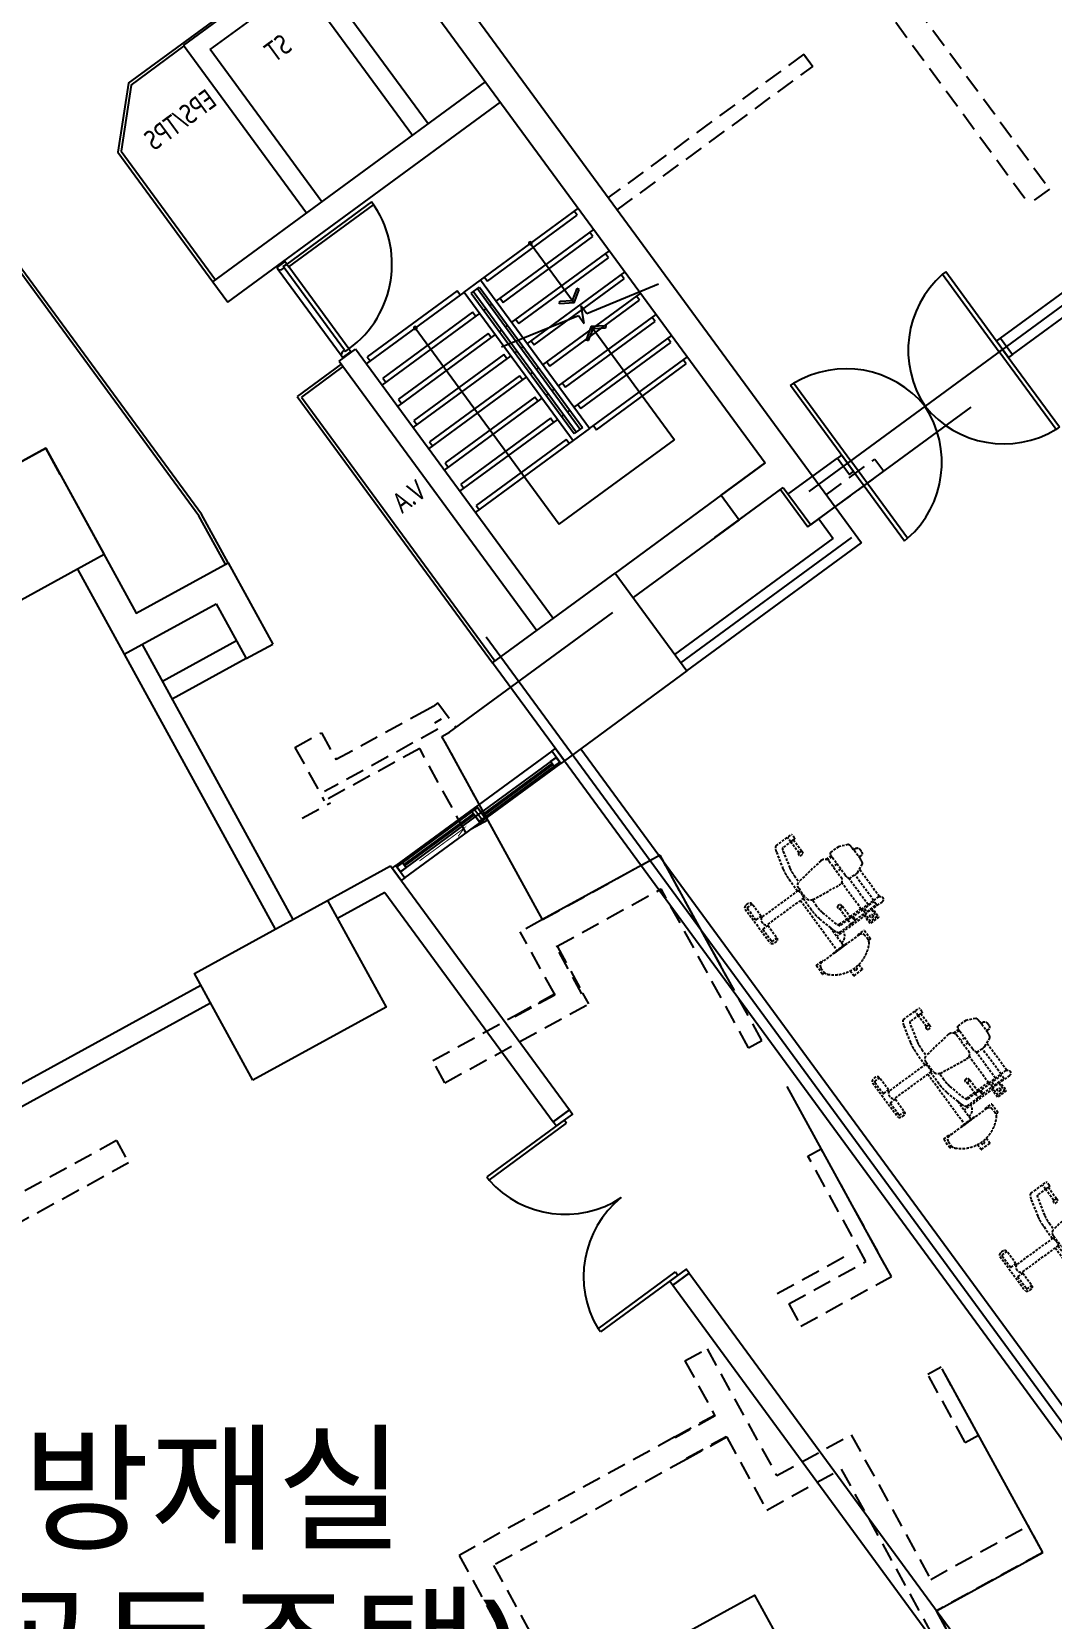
# Model space of a CAD drawing. Header units: millimetres. Extents: x 75184266 to 76346726, y -35850126 to -33679385.
# Drawn here: x 75329457 to 75339538, y -34902978 to -34887294 of the extents above; entities that cross this region are included whole.
import ezdxf
from ezdxf.enums import TextEntityAlignment as Align

# ---------------------------------------------------------------- set-up
doc = ezdxf.new("R2010")
doc.units = ezdxf.units.MM
doc.header["$LTSCALE"] = 50
doc.header["$MEASUREMENT"] = 0
for name, pattern in [('HIDDEN2', [0.1875, 0.125, -0.0625]), ('XR-지하3층$0$H', [1.3, 0.8, -0.5]), ('XR-지하3층$0$HIDDEN', [0.375, 0.25, -0.125])]:
    doc.linetypes.add(name, pattern=pattern)
for name, color, linetype in [('XR-지하3층$0$a-door', 6, 'CONTINUOUS'), ('XR-지하3층$0$b-sor-1$0$wid', 4, 'CONTINUOUS'), ('XR-지하3층$0$CON', 2, 'CONTINUOUS'), ('XR-지하3층$0$WAL', 3, 'CONTINUOUS'), ('XR-지하3층$0$가구', 27, 'XR-지하3층$0$HIDDEN')]:
    doc.layers.add(name, color=color, linetype=linetype)
doc.layers.add('건축', color=8, linetype='CONTINUOUS', plot=False)
doc.styles.add('ANU-TEXT 0', font='', dxfattribs={"width": 0.8})
doc.styles.add('XR-지하3층$0$맑은고딕', font='')
doc.styles.get('ANU-TEXT 0').set_extended_font_data('Malgun Gothic')
doc.styles.get('XR-지하3층$0$맑은고딕').set_extended_font_data('Malgun Gothic')

# ---------------------------------------------------------------- blocks, each defined once
blk = doc.blocks.new('XR-지하3층$0$A$C77A365F3')
at = {"layer": 'XR-지하3층$0$a-door'}
for points in [[(0, 0), (45, 0), (45, 150), (0, 150)], [(45, 150), (1955, 150), (1955, 0), (45, 0)], [(45, 15), (115, 15), (115, 75), (45, 75)], [(45, 75), (1035, 75), (1035, 15), (45, 15)], [(115, 39), (965, 39), (965, 51), (115, 51)], [(965, 75), (1035, 75), (1035, 135), (965, 135)], [(965, 135), (1955, 135), (1955, 75), (965, 75)], [(965, 15), (1035, 15), (1035, 75), (965, 75)], [(1035, 99), (1885, 99), (1885, 111), (1035, 111)], [(1885, 75), (1955, 75), (1955, 135), (1885, 135)], [(1955, 0), (2000, 0), (2000, 150), (1955, 150)]]:
    blk.add_lwpolyline(points, close=True, dxfattribs=at)
at = {"layer": 'XR-지하3층$0$b-sor-1$0$wid', "color": 1}
blk.add_line((1000, 0), (1000, 150), dxfattribs=at)
at = {"layer": 'XR-지하3층$0$WAL', "color": 0, "const_width": 10}
blk.add_lwpolyline([(260, 100), (809, 100), (712, 130)], dxfattribs=at)
blk = doc.blocks.new('XR-지하3층$0$A$C3C873A0E')
at = {"layer": 'XR-지하3층$0$가구', "color": 9, "ltscale": 2}
for p, q in [((-907, 110, 0), (-1195, -191, 0)), ((-1023, -130, 0), (-1032, -139, 0)), ((-701, -439, 0), (-1023, -130, 0)), ((-952, -56, 0), (-960, -64, 0)), ((-638, -373, 0), (-960, -64, 0)), ((-301, -97, 0), (-453, -191, 0)), ((-141, -251, 0), (-246, -150, 0)), ((-239, -83, 0), (-104, -212, 0)), ((-545, -268, 0), (-642, -369, 0)), ((-499, -312, 0), (-551, -366, 0)), ((-281, -162, 0), (-433, -255, 0)), ((-175, -218, 0), (-138, -180, 0)), ((-134, -250, 0), (-104, -219, 0)), ((-728, -413, 0), (-1151, -854, 0)), ((-802, -536, 0), (-705, -435, 0)), ((-614, -376, 0), (-697, -462, 0)), ((-308, -543, 0), (-545, -370, 0)), ((-281, -350, 0), (-289, -343, 0)), ((-756, -580, 0), (-704, -526, 0)), ((-700, -532, 0), (-517, -761, 0)), ((-298, -625, 0), (-434, -768, 0)), ((-302, -547, 0), (-299, -550, 0)), ((-249, -643, 0), (-286, -608, 0)), ((-239, -634, 0), (-283, -592, 0)), ((-209, -626, 0), (-142, -690, 0)), ((-1407, -754, 0), (-1337, -680, 0)), ((-1407, -757, 0), (-1392, -772, 0)), ((-1352, -729, 0), (-1385, -763, 0)), ((-1352, -729, 0), (-1385, -763, 0)), ((-1333, -680, 0), (-1278, -732, 0)), ((-962, -1043, 0), (-1292, -728, 0)), ((-962, -1043, 0), (-1292, -728, 0)), ((-1281, -738, 0), (-1278, -735, 0)), ((-942, -751, 0), (-1093, -909, 0)), ((-962, -787, 0), (-875, -632, 0)), ((-955, -775, 0), (-960, -770, 0)), ((-897, -804, 0), (-810, -649, 0)), ((-481, -783, 0), (-711, -1023, 0)), ((-512, -766, 0), (-509, -769, 0)), ((-406, -805, 0), (-259, -652, 0)), ((-353, -750, 0), (-387, -718, 0)), ((-312, -707, 0), (-345, -675, 0)), ((-104, -783, 0), (-141, -692, 0)), ((-759, -1073, 0), (-1015, -828, 0)), ((-973, -850, 0), (-838, -979, 0)), ((-802, -940, 0), (-906, -840, 0)), ((-826, -899, 0), (-905, -823, 0)), ((-835, -908, 0), (-872, -946, 0)), ((-704, -1016, 0), (-802, -922, 0)), ((-708, -796, 0), (-715, -789, 0)), ((-653, -1078, 0), (-432, -847, 0)), ((-603, -1125, 0), (-386, -898, 0)), ((-555, -1174, 0), (-326, -934, 0)), ((-362, -920, 0), (-430, -856, 0)), ((-361, -921, 0), (-268, -954, 0)), ((-223, -925, 0), (-132, -830, 0)), ((-194, -925, 0), (-193, -925, 0)), ((-152, -925, 0), (-152, -925, 0)), ((-130, -859, 0), (-130, -859, 0)), ((-128, -901, 0), (-128, -901, 0)), ((-1328, -1018, 0), (-1369, -1061, 0)), ((-1369, -1065, 0), (-1295, -1135, 0)), ((-1251, -1092, 0), (-1292, -1135, 0)), ((-983, -1160, 0), (-912, -1086, 0)), ((-973, -1033, 0), (-970, -1030, 0)), ((-967, -1030, 0), (-912, -1083, 0)), ((-802, -947, 0), (-832, -979, 0)), ((-823, -985, 0), (-740, -1064, 0)), ((-711, -1023, 0), (-561, -1166, 0)), ((-1002, -1145, 0), (-987, -1160, 0)), ((-994, -1138, 0), (-961, -1103, 0)), ((-994, -1138, 0), (-961, -1103, 0)), ((-603, -1210, 0), (-695, -1121, 0)), ((-561, -1166, 0), (-561, -1166, 0))]:
    blk.add_line(p, q, dxfattribs=at)
at = {"layer": 'XR-지하3층$0$가구', "color": 9, "ltscale": 2, "elevation": 0}
for points in [[(-950, -58), (-846, 51), (-885, 88, 0.414214), (-899, 88), (-992, -10, 0.414214), (-992, -17)], [(-1029, -141), (-1133, -249), (-1172, -212, -0.414214), (-1172, -198), (-1079, -100, -0.414214), (-1072, -100)]]:
    blk.add_lwpolyline(points, format="xyb", close=True, dxfattribs=at)
for points in [[(-151, -241), (-245, -340), (-269, -317), (-175, -218)], [(-1181, -825), (-1185, -830), (-1069, -941), (-1065, -937)], [(-811, -931), (-717, -833), (-741, -809), (-835, -908)], [(-794, -954), (-824, -986), (-832, -979), (-802, -947)], [(-795, -955), (-823, -985), (-740, -1064), (-712, -1035)], [(-695, -1121), (-756, -1186), (-814, -1131), (-752, -1066)], [(-696, -1051), (-724, -1080), (-640, -1160), (-612, -1131)]]:
    blk.add_lwpolyline(points, close=True, dxfattribs=at)
for points in [[(-308, -543), (-305, -545), (-303, -547), (-302, -547)], [(-512, -766), (-513, -766), (-515, -764), (-517, -761)], [(-141, -692), (-141, -692), (-141, -691), (-141, -691), (-142, -691), (-142, -691), (-142, -691), (-142, -691), (-142, -691), (-142, -690)], [(-132, -830), (-130, -828), (-128, -825), (-125, -823), (-123, -820), (-121, -818), (-119, -816), (-118, -813), (-116, -811), (-114, -809), (-113, -806), (-111, -804), (-110, -802), (-109, -800), (-108, -798), (-107, -796), (-106, -794), (-105, -792), (-105, -791), (-104, -789), (-104, -788), (-104, -786), (-104, -785), (-104, -784), (-104, -783)], [(-362, -920), (-362, -920), (-362, -921), (-362, -921), (-362, -921), (-362, -921), (-361, -921), (-361, -921), (-361, -921), (-361, -921)], [(-268, -954), (-267, -954), (-266, -955), (-265, -954), (-263, -954), (-262, -954), (-260, -953), (-259, -953), (-257, -952), (-255, -951), (-253, -950), (-252, -949), (-249, -948), (-247, -946), (-245, -945), (-243, -943), (-241, -941), (-239, -939), (-236, -938), (-234, -936), (-232, -933), (-229, -931), (-227, -929), (-225, -927), (-223, -925)], [(-711, -1138), (-701, -1147), (-756, -1204), (-833, -1131), (-778, -1073), (-768, -1083)]]:
    blk.add_lwpolyline(points, dxfattribs=at)
at = {"layer": 'XR-지하3층$0$가구', "color": 9, "ltscale": 2}
blk.add_circle((-759, -1131, 0), 16.1, dxfattribs=at)
for centre, radius, start, end in [((-974, -114, 0), 51.4, 73.9518, 198.5228), ((-277, -331, 0), 16.6, 61.3001, 226.4111), ((-1406, -755, 0), 2.42, 136.2373, 226.2373), ((-1343, -804, 0), 58.4, 136.2373, 180.0299), ((-1343, -804, 0), 58.4, 136.2373, 180.0299), ((-1321, -759, 0), 42.5, 46.2373, 136.2373), ((-1321, -759, 0), 42.5, 46.2373, 136.2373), ((-1335, -681, 0), 2.42, 46.2373, 136.2373), ((-1280, -734, 0), 2.42, 316.2373, 46.2373), ((-1049, -804, 0), 352, 180.0299, 272.4447), ((-1049, -804, 0), 352, 180.0299, 272.4447), ((-1015, -828, 0), 79.6, 226.2373, 316.2373), ((-727, -801, 0), 16.6, 46.0635, 211.1745), ((-1368, -1063, 0), 2.42, 136.2373, 226.2373), ((-1299, -1065, 0), 16.2, 97.9428, 354.5294), ((-969, -1032, 0), 2.42, 46.2373, 136.2373), ((-992, -1074, 0), 42.5, 316.2373, 46.2373), ((-992, -1074, 0), 42.5, 316.2373, 46.2373), ((-914, -1084, 0), 2.42, 316.2373, 46.2373), ((-1294, -1134, 0), 2.42, 226.2373, 316.2373), ((-1036, -1097, 0), 58.4, 272.4447, 316.2373), ((-1036, -1097, 0), 58.4, 272.4447, 316.2373), ((-985, -1158, 0), 2.42, 226.2373, 316.2373)]:
    blk.add_arc(centre, radius, start, end, dxfattribs=at)
blk.add_ellipse((-875, 84, 0), major_axis=(-29.8, 28.6), ratio=0.573322, start_param=2.967233, end_param=6.422091, dxfattribs=at)
at = {"layer": 'XR-지하3층$0$가구', "color": 9, "ltscale": 2, "extrusion": (0, 0, -1)}
for centre, major_axis, ratio, start_param, end_param in [((-1168, -222, 0), (-29.8, 28.6), 0.573322, 2.967233, 6.422091), ((-670, -406, 0), (31.5, 32.9), 0.169779, 0, 3.141593)]:
    blk.add_ellipse(centre, major_axis=major_axis, ratio=ratio, start_param=start_param, end_param=end_param, dxfattribs=at)
at = {"layer": 'XR-지하3층$0$가구', "color": 9, "ltscale": 2}
for points, knots in [([(-239, -83, 0), (-241, -82, 0), (-246, -78, 0), (-257, -78, 0), (-270, -81, 0), (-285, -88, 0), (-296, -94, 0), (-301, -97, 0)], [0, 0, 0, 0, 8.193391, 18.221487, 31.606996, 48.020728, 67.273176, 67.273176, 67.273176, 67.273176]), ([(-246, -150, 0), (-246, -150, 0), (-249, -149, 0), (-254, -149, 0), (-261, -151, 0), (-271, -155, 0), (-277, -159, 0), (-281, -162, 0)], [0, 0, 0, 0, 2.767933, 7.643302, 15.191063, 25.557577, 38.566074, 38.566074, 38.566074, 38.566074]), ([(-454, -191, 0), (-459, -195, 0), (-471, -203, 0), (-489, -216, 0), (-508, -232, 0), (-526, -249, 0), (-539, -262, 0), (-545, -268, 0)], [0, 0, 0, 0, 19.718035, 42.721722, 67.357894, 93.116835, 119.447062, 119.447062, 119.447062, 119.447062]), ([(-433, -255, 0), (-437, -258, 0), (-446, -264, 0), (-459, -274, 0), (-472, -285, 0), (-486, -298, 0), (-495, -307, 0), (-499, -312, 0)], [0, 0, 0, 0, 14.744597, 31.282246, 49.204837, 68.069965, 87.412369, 87.412369, 87.412369, 87.412369]), ([(-135, -251, 0), (-135, -251, 0), (-136, -252, 0), (-137, -252, 0), (-138, -252, 0), (-138, -252, 0), (-139, -252, 0), (-140, -251, 0), (-141, -251, 0), (-141, -251, 0)], [0, 0, 0, 0, 0.325556, 1.297587, 2.263745, 3.223629, 4.177795, 5.127705, 6.075514, 6.075514, 6.075514, 6.075514]), ([(-104, -212, 0), (-104, -212, 0), (-104, -213, 0), (-103, -214, 0), (-103, -215, 0), (-103, -216, 0), (-103, -217, 0), (-103, -217, 0), (-103, -218, 0), (-103, -218, 0)], [0, 0, 0, 0, 0.9469, 1.896669, 2.851271, 3.811885, 4.778749, 5.75115, 6.076704, 6.076704, 6.076704, 6.076704]), ([(-700, -532, 0), (-702, -529, 0), (-706, -524, 0), (-709, -515, 0), (-711, -506, 0), (-712, -497, 0), (-710, -487, 0), (-707, -478, 0), (-703, -470, 0), (-699, -465, 0), (-697, -462, 0)], [0, 0, 0, 0, 9.494597, 18.993149, 28.497202, 38.007653, 47.524579, 57.04723, 66.574127, 76.10325, 76.10325, 76.10325, 76.10325]), ([(-614, -376, 0), (-612, -374, 0), (-607, -370, 0), (-599, -365, 0), (-590, -361, 0), (-581, -360, 0), (-571, -360, 0), (-562, -361, 0), (-553, -365, 0), (-547, -368, 0), (-545, -370, 0)], [0, 0, 0, 0, 9.529328, 19.056291, 28.578896, 38.095706, 47.60602, 57.109969, 66.608498, 76.10325, 76.10325, 76.10325, 76.10325]), ([(-245, -340, 0), (-246, -341, 0), (-248, -343, 0), (-251, -345, 0), (-254, -347, 0), (-256, -349, 0), (-257, -351, 0), (-259, -352, 0), (-261, -353, 0), (-262, -353, 0), (-264, -354, 0), (-266, -355, 0), (-268, -355, 0), (-271, -355, 0), (-273, -355, 0), (-276, -354, 0), (-279, -352, 0), (-280, -351, 0), (-281, -350, 0)], [0.398989, 0.398989, 0.398989, 0.398989, 0.552139, 0.707577, 0.830614, 0.929621, 1.012309, 1.085322, 1.153694, 1.220383, 1.290499, 1.371078, 1.458063, 1.549224, 1.65033, 1.764112, 1.874486, 1.993557, 1.993557, 1.993557, 1.993557]), ([(-875, -631, 0), (-871, -625, 0), (-864, -613, 0), (-851, -594, 0), (-836, -575, 0), (-819, -556, 0), (-808, -543, 0), (-802, -536, 0)], [0, 0, 0, 0, 19.718035, 42.721722, 67.357894, 93.116835, 119.447062, 119.447062, 119.447062, 119.447062]), ([(-810, -649, 0), (-807, -645, 0), (-802, -636, 0), (-792, -622, 0), (-781, -608, 0), (-769, -594, 0), (-761, -585, 0), (-756, -580, 0)], [0, 0, 0, 0, 14.744597, 31.282246, 49.204837, 68.069965, 87.412369, 87.412369, 87.412369, 87.412369]), ([(-299, -550, 0), (-297, -553, 0), (-293, -557, 0), (-288, -565, 0), (-285, -574, 0), (-283, -583, 0), (-283, -592, 0), (-284, -601, 0), (-287, -610, 0), (-292, -618, 0), (-296, -623, 0), (-298, -625, 0)], [0, 0, 0, 0, 9.218006, 18.438315, 27.66273, 36.892567, 46.128486, 55.370423, 64.617601, 73.868617, 83.121616, 83.121616, 83.121616, 83.121616]), ([(-259, -652, 0), (-256, -650, 0), (-252, -645, 0), (-245, -639, 0), (-238, -634, 0), (-231, -629, 0), (-225, -626, 0), (-220, -624, 0), (-216, -623, 0), (-212, -624, 0), (-210, -625, 0), (-209, -626, 0)], [0, 0, 0, 0, 9.772861, 19.245335, 28.145674, 36.267921, 43.156639, 48.34337, 52.479868, 56.132108, 59.523044, 59.523044, 59.523044, 59.523044]), ([(-434, -768, 0), (-436, -770, 0), (-441, -774, 0), (-449, -779, 0), (-458, -782, 0), (-467, -784, 0), (-476, -784, 0), (-485, -783, 0), (-494, -780, 0), (-502, -776, 0), (-507, -771, 0), (-509, -769, 0)], [0, 0, 0, 0, 9.253434, 18.504581, 27.751644, 36.993304, 46.228888, 55.458446, 64.682742, 73.903178, 83.121616, 83.121616, 83.121616, 83.121616]), ([(-973, -850, 0), (-975, -848, 0), (-978, -843, 0), (-979, -832, 0), (-977, -819, 0), (-971, -803, 0), (-965, -793, 0), (-962, -787, 0)], [0, 0, 0, 0, 8.193391, 18.221487, 31.606996, 48.020728, 67.273176, 67.273176, 67.273176, 67.273176]), ([(-906, -840, 0), (-907, -840, 0), (-908, -837, 0), (-908, -832, 0), (-906, -825, 0), (-902, -815, 0), (-899, -808, 0), (-897, -804, 0)], [0, 0, 0, 0, 2.767933, 7.643302, 15.191063, 25.557577, 38.566074, 38.566074, 38.566074, 38.566074]), ([(-802, -947, 0), (-801, -947, 0), (-801, -946, 0), (-800, -945, 0), (-800, -944, 0), (-800, -943, 0), (-801, -942, 0), (-801, -941, 0), (-802, -941, 0), (-802, -940, 0)], [0, 0, 0, 0, 1.933905, 2.905936, 3.872094, 4.831978, 5.786144, 6.736054, 7.683863, 7.683863, 7.683863, 7.683863]), ([(-717, -832, 0), (-716, -831, 0), (-714, -829, 0), (-712, -826, 0), (-710, -824, 0), (-708, -822, 0), (-707, -820, 0), (-706, -818, 0), (-705, -817, 0), (-704, -815, 0), (-703, -813, 0), (-703, -811, 0), (-703, -809, 0), (-703, -806, 0), (-703, -804, 0), (-704, -801, 0), (-706, -798, 0), (-707, -797, 0), (-708, -796, 0)], [0.398989, 0.398989, 0.398989, 0.398989, 0.552139, 0.707577, 0.830614, 0.929621, 1.012309, 1.085322, 1.153694, 1.220383, 1.290499, 1.371078, 1.458063, 1.549224, 1.65033, 1.764112, 1.874486, 1.993557, 1.993557, 1.993557, 1.993557]), ([(-430, -856, 0), (-430, -855, 0), (-432, -853, 0), (-433, -849, 0), (-432, -845, 0), (-430, -840, 0), (-427, -834, 0), (-423, -827, 0), (-418, -820, 0), (-412, -813, 0), (-408, -808, 0), (-406, -805, 0)], [0, 0, 0, 0, 3.401846, 7.069581, 11.223672, 16.436156, 23.350116, 31.462014, 40.341654, 49.784841, 59.522696, 59.522696, 59.522696, 59.522696]), ([(-194, -925, 0), (-194, -924, 0), (-196, -923, 0), (-198, -920, 0), (-200, -916, 0), (-202, -912, 0), (-202, -908, 0), (-203, -906, 0), (-204, -905, 0)], [0, 0, 0, 0, 2.946566, 7.255184, 11.627139, 16.065209, 20.566612, 23.123657, 23.123657, 23.123657, 23.123657]), ([(-152, -925, 0), (-153, -926, 0), (-155, -928, 0), (-159, -930, 0), (-163, -932, 0), (-167, -933, 0), (-171, -933, 0), (-176, -933, 0), (-180, -933, 0), (-184, -932, 0), (-188, -930, 0), (-191, -928, 0), (-193, -926, 0), (-193, -925, 0)], [0, 0, 0, 0, 4.2308, 8.656932, 13.059515, 17.420863, 21.731748, 26.007066, 30.25929, 34.491036, 38.703622, 42.915471, 45.856479, 45.856479, 45.856479, 45.856479]), ([(-128, -901, 0), (-130, -902, 0), (-133, -906, 0), (-137, -911, 0), (-142, -916, 0), (-147, -920, 0), (-150, -923, 0), (-152, -925, 0)], [0, 0, 0, 0, 6.53826, 13.377788, 20.258603, 27.098282, 33.651735, 33.651735, 33.651735, 33.651735]), ([(-151, -850, 0), (-150, -850, 0), (-148, -851, 0), (-144, -851, 0), (-140, -853, 0), (-136, -854, 0), (-133, -857, 0), (-131, -858, 0), (-130, -859, 0)], [0, 0, 0, 0, 2.605796, 7.118541, 11.568116, 15.951942, 20.272688, 23.116637, 23.116637, 23.116637, 23.116637]), ([(-130, -859, 0), (-129, -860, 0), (-127, -861, 0), (-125, -864, 0), (-123, -868, 0), (-122, -872, 0), (-121, -876, 0), (-121, -881, 0), (-121, -885, 0), (-122, -889, 0), (-124, -893, 0), (-126, -897, 0), (-128, -900, 0), (-128, -901, 0)], [0, 0, 0, 0, 2.938442, 7.148393, 11.358238, 15.586444, 19.835915, 24.110362, 28.421519, 32.781627, 37.182397, 41.607233, 45.854382, 45.854382, 45.854382, 45.854382]), ([(-838, -979, 0), (-838, -979, 0), (-838, -979, 0), (-837, -980, 0), (-836, -980, 0), (-835, -980, 0), (-834, -980, 0), (-833, -980, 0), (-832, -979, 0), (-832, -979, 0)], [0, 0, 0, 0, 0.9469, 1.896669, 2.851271, 3.811885, 4.778749, 5.75115, 7.696901, 7.696901, 7.696901, 7.696901]), ([(-561, -1166, 0), (-560, -1167, 0), (-558, -1169, 0), (-556, -1172, 0), (-554, -1176, 0), (-553, -1180, 0), (-552, -1184, 0), (-552, -1189, 0), (-553, -1193, 0), (-554, -1197, 0), (-555, -1201, 0), (-558, -1205, 0), (-560, -1208, 0), (-564, -1211, 0), (-567, -1214, 0), (-571, -1216, 0), (-575, -1217, 0), (-580, -1218, 0), (-584, -1218, 0), (-588, -1217, 0), (-592, -1216, 0), (-596, -1214, 0), (-600, -1212, 0), (-602, -1210, 0), (-603, -1210, 0)], [0, 0, 0, 0, 3.961271, 8.141713, 12.337526, 16.565868, 20.833626, 25.160403, 29.53252, 33.920833, 38.285146, 42.622364, 46.946904, 51.271573, 55.608426, 59.972087, 64.359159, 68.730149, 73.055747, 77.3226, 81.550367, 85.746394, 89.92788, 93.909171, 93.909171, 93.909171, 93.909171])]:
    blk.add_open_spline(points, degree=3, knots=knots, dxfattribs=at)
for points in [[(-875, -632, 0), (-875, -631, 0), (-875, -631, 0), (-875, -631, 0)], [(-193, -925, 0), (-193, -925, 0), (-193, -925, 0), (-193, -925, 0)]]:
    blk.add_open_spline(points, degree=3, dxfattribs=at)
blk = doc.blocks.new('XR-지하3층$0$DOOR-2000(유리문)')
at = {"layer": 'XR-지하3층$0$a-door'}
for p, q in [((50, 0), (50, 950)), ((50, 950), (90, 950)), ((90, 950), (90, 0)), ((1950, 950), (1910, 950)), ((1910, 950), (1910, 0)), ((1950, 0), (1950, 950)), ((90, 0), (50, 0)), ((50, 0), (50, -950)), ((90, -950), (90, 0)), ((1910, 0), (1950, 0)), ((1910, -950), (1910, 0)), ((1950, 0), (1950, -950)), ((50, -950), (90, -950)), ((1950, -950), (1910, -950))]:
    blk.add_line(p, q, dxfattribs=at)
at = {"layer": 'XR-지하3층$0$a-door', "color": 6}
for points in [[(0, -100), (0, 100), (50, 100), (50, -100)], [(2000, -100), (2000, 100), (1950, 100), (1950, -100)]]:
    blk.add_lwpolyline(points, close=True, dxfattribs=at)
at = {"layer": 'XR-지하3층$0$a-door', "color": 7}
for centre, start, end in [((-2, -49), 2.7862, 84.7498), ((2002, -49), 95.2502, 177.2138), ((-2, 49), 275.2502, 357.2138), ((2002, 49), 182.7862, 264.7498)]:
    blk.add_arc(centre, 1003, start, end, dxfattribs=at)
blk = doc.blocks.new('XR-지하3층$0$A$C5E3F3FAC')
at = {"layer": 'XR-지하3층$0$a-door'}
for p, q in [((90, 950), (50, 950)), ((50, 950), (50, 0)), ((90, 0), (90, 950)), ((1910, 950), (1950, 950)), ((1910, 0), (1910, 950)), ((1950, 950), (1950, 0)), ((50, 0), (90, 0)), ((1950, 0), (1910, 0))]:
    blk.add_line(p, q, dxfattribs=at)
at = {"layer": 'XR-지하3층$0$a-door', "color": 6}
for points in [[(0, 850), (0, 1050), (50, 1050), (50, 850)], [(2000, 850), (2000, 1050), (1950, 1050), (1950, 850)]]:
    blk.add_lwpolyline(points, close=True, dxfattribs=at)
at = {"layer": 'XR-지하3층$0$a-door', "color": 7}
for centre, start, end in [((-2, 999), 275.2502, 357.2138), ((2002, 999), 182.7862, 264.7498)]:
    blk.add_arc(centre, 1003, start, end, dxfattribs=at)
blk = doc.blocks.new('XR-지하3층$0$기둥 0620')
at = {"layer": 'XR-지하3층$0$CON', "ltscale": 0.5}
blk.add_lwpolyline([(-600, 0), (600, 0), (600, 1500), (-600, 1500)], close=True, dxfattribs=at)

msp = doc.modelspace()

# ---------------------------------------------------------------- linework, layer by layer
at = {"layer": '건축', "ltscale": 100}
for p, q in [((75337135.3, -34891834.9, 0), (75350925.3, -34881724.7, 0)), ((75335869.7, -34893528.5, 0), (75337558.7, -34892289.4, 0))]:
    msp.add_line(p, q, dxfattribs=at)
at = {"layer": '건축'}
for p, q in [((75330411.4, -34887803.3, 0), (75332386.1, -34886354.5, 0)), ((75330954.7, -34887429.5, 0), (75332398, -34886370.6, 0)), ((75333371.7, -34888205, 0), (75332268.5, -34886701.3, 0)), ((75331220.3, -34887470.3, 0), (75332115.3, -34886813.7, 0)), ((75333218.5, -34888317.4, 0), (75332115.3, -34886813.7, 0)), ((75333324.9, -34886949.5, 0), (75336702.5, -34891553.4, 0)), ((75333744.3, -34887013.9, 0), (75337394, -34891988.7, 0)), ((75330439.1, -34887820.1, 0), (75330960.6, -34887437.5, 0)), ((75332170.3, -34889086.4, 0), (75330954.7, -34887429.5, 0)), ((75332323.5, -34888974, 0), (75331220.3, -34887470.3, 0)), ((75330411.4, -34887803.3, 0), (75330307, -34888482.3, 0)), ((75330439.1, -34887820.1, 0), (75330338.6, -34888474.6, 0)), ((75331247.1, -34889763.7, 0), (75333940.1, -34887788, 0)), ((75331395, -34889965.3, 0), (75334088, -34887989.6, 0)), ((75331133.9, -34892060.7, 0), (75328609.8, -34888620.2, 0)), ((75330307, -34888482.3, 0), (75331247.1, -34889763.7, 0)), ((75330338.6, -34888474.6, 0), (75331271.3, -34889745.9, 0)), ((75331108.6, -34892076.9, 0), (75328586.8, -34888639.5, 0)), ((75333889.4, -34889747.6, 0), (75334857, -34889037.7, 0)), ((75334846.2, -34889107.6, 0), (75334816.6, -34889067.3, 0)), ((75333959.3, -34889758.3, 0), (75334846.2, -34889107.6, 0)), ((75334043.2, -34889957.2, 0), (75335010.8, -34889247.4, 0)), ((75334113.1, -34889967.9, 0), (75335000, -34889317.3, 0)), ((75334383.3, -34889385.3, 0), (75334815.1, -34889973.8, 0)), ((75335000, -34889317.3, 0), (75334970.4, -34889277, 0)), ((75334197, -34890166.8, 0), (75335164.6, -34889457, 0)), ((75334266.9, -34890177.6, 0), (75335153.8, -34889526.9, 0)), ((75335153.8, -34889526.9, 0), (75335124.2, -34889486.6, 0)), ((75332512.5, -34890491.1, 0), (75331891.4, -34889644.5, 0)), ((75332547.4, -34890440.6, 0), (75331950, -34889626.3, 0)), ((75331975, -34889589.4, 0), (75331995.7, -34889617.6, 0)), ((75332590.2, -34890427.9, 0), (75331995.7, -34889617.6, 0)), ((75333929.7, -34889718, 0), (75333959.3, -34889758.3, 0)), ((75334350.8, -34890376.5, 0), (75335318.3, -34889666.6, 0)), ((75335307.6, -34889736.5, 0), (75335278, -34889696.2, 0)), ((75331247.1, -34889763.7, 0), (75331395, -34889965.3, 0)), ((75333728.2, -34889865.9, 0), (75332760.6, -34890575.7, 0)), ((75333658.3, -34889855.1, 0), (75332771.3, -34890505.8, 0)), ((75333687.8, -34889895.4, 0), (75333658.3, -34889855.1, 0)), ((75333728.2, -34889865.9, 0), (75333889.4, -34889747.6, 0)), ((75333728.2, -34889865.9, 0), (75334804.7, -34891333.3, 0)), ((75333798, -34889876.6, 0), (75333878.7, -34889817.5, 0)), ((75333798, -34889876.6, 0), (75334815.5, -34891263.4, 0)), ((75334835.6, -34891248.6, 0), (75333818.2, -34889861.8, 0)), ((75333858.5, -34889832.2, 0), (75334875.9, -34891219.1, 0)), ((75333878.7, -34889817.5, 0), (75334896.1, -34891204.3, 0)), ((75334966, -34891215, 0), (75333889.4, -34889747.6, 0)), ((75334420.7, -34890387.2, 0), (75335307.6, -34889736.5, 0)), ((75334504.6, -34890586.1, 0), (75335472.1, -34889876.3, 0)), ((75334840.2, -34889831.9, 0), (75334795.8, -34889947.6, 0)), ((75334815.1, -34889973.8, 0), (75334864.8, -34889839.1, 0)), ((75334864.8, -34889839.1, 0), (75334840.2, -34889831.9, 0)), ((75334941.5, -34890079.2, 0), (75335647.2, -34889785.2, 0)), ((75333942.4, -34890031.1, 0), (75333922.3, -34890045.9, 0)), ((75333982.7, -34890001.6, 0), (75334002.9, -34889986.8, 0)), ((75334083.5, -34889927.6, 0), (75334113.1, -34889967.9, 0)), ((75334574.5, -34890596.8, 0), (75335461.4, -34889946.2, 0)), ((75334671.6, -34889980.8, 0), (75334672.1, -34889955.2, 0)), ((75334815.1, -34889973.8, 0), (75334671.6, -34889980.8, 0)), ((75334672.1, -34889955.2, 0), (75334795.8, -34889947.6, 0)), ((75334913.9, -34890175.6, 0), (75334884.8, -34890001.9, 0)), ((75334884.8, -34890001.9, 0), (75334941.5, -34890079.2, 0)), ((75335461.4, -34889946.2, 0), (75335431.8, -34889905.9, 0)), ((75333882, -34890075.5, 0), (75332914.4, -34890785.3, 0)), ((75333812.1, -34890064.8, 0), (75332925.1, -34890715.4, 0)), ((75333841.6, -34890105.1, 0), (75333812.1, -34890064.8, 0)), ((75334096.8, -34890407.9, 0), (75334857.2, -34890098.3, 0)), ((75334237.3, -34890137.3, 0), (75334266.9, -34890177.6, 0)), ((75334658.4, -34890795.7, 0), (75335625.9, -34890085.9, 0)), ((75334728.3, -34890806.5, 0), (75335615.2, -34890155.8, 0)), ((75334857.2, -34890098.3, 0), (75334913.9, -34890175.6, 0)), ((75335615.2, -34890155.8, 0), (75335585.6, -34890115.5, 0)), ((75334035.7, -34890285.1, 0), (75333068.2, -34890995, 0)), ((75333965.9, -34890274.4, 0), (75333078.9, -34890925.1, 0)), ((75333244.4, -34890220.8, 0), (75334667, -34892159.9, 0)), ((75333995.4, -34890314.7, 0), (75333965.9, -34890274.4, 0)), ((75334096.2, -34890240.8, 0), (75334076.1, -34890255.6, 0)), ((75334136.5, -34890211.2, 0), (75334156.7, -34890196.4, 0)), ((75334391.1, -34890346.9, 0), (75334420.7, -34890387.2, 0)), ((75334812.2, -34891005.4, 0), (75335779.7, -34890295.6, 0)), ((75334983.1, -34890202.9, 0), (75334933.4, -34890337.7, 0)), ((75334933.4, -34890337.7, 0), (75334958, -34890344.8, 0)), ((75334958, -34890344.8, 0), (75335002.4, -34890229.2, 0)), ((75334983.1, -34890202.9, 0), (75335126.6, -34890196, 0)), ((75334983.1, -34890202.9, 0), (75335805.9, -34891324.4, 0)), ((75335126, -34890221.5, 0), (75335002.4, -34890229.2, 0)), ((75335126.6, -34890196, 0), (75335126, -34890221.5, 0)), ((75335769, -34890365.4, 0), (75335739.4, -34890325.1, 0)), ((75332492.9, -34890548.9, 0), (75332654.1, -34890430.6, 0)), ((75334606.2, -34893091.3, 0), (75332654.1, -34890430.6, 0)), ((75334606.2, -34893091.3, 0), (75332654.1, -34890430.6, 0)), ((75332771.3, -34890505.8, 0), (75332800.9, -34890546.1, 0)), ((75334189.5, -34890494.8, 0), (75333222, -34891204.6, 0)), ((75334119.7, -34890484, 0), (75333232.7, -34891134.7, 0)), ((75334149.2, -34890524.4, 0), (75334119.7, -34890484, 0)), ((75334250, -34890450.4, 0), (75334229.9, -34890465.2, 0)), ((75334290.3, -34890420.8, 0), (75334310.5, -34890406, 0)), ((75334882.1, -34891016.1, 0), (75335769, -34890365.4, 0)), ((75334966, -34891215, 0), (75335933.5, -34890505.2, 0)), ((75332513.6, -34890577.1, 0), (75332078.2, -34890896.5, 0)), ((75332531.3, -34890601.3, 0), (75332120.1, -34890903, 0)), ((75332492.9, -34890548.9, 0), (75334444.9, -34893209.6, 0)), ((75334403.8, -34890660, 0), (75334383.7, -34890674.8, 0)), ((75334444.1, -34890630.5, 0), (75334464.3, -34890615.7, 0)), ((75334544.9, -34890556.5, 0), (75334574.5, -34890596.8, 0)), ((75335035.9, -34891225.8, 0), (75335922.8, -34890575.1, 0)), ((75335922.8, -34890575.1, 0), (75335893.2, -34890534.8, 0)), ((75332925.1, -34890715.4, 0), (75332954.7, -34890755.8, 0)), ((75334343.3, -34890704.4, 0), (75333375.8, -34891414.2, 0)), ((75334273.4, -34890693.7, 0), (75333386.5, -34891344.3, 0)), ((75334303, -34890734, 0), (75334273.4, -34890693.7, 0)), ((75334698.7, -34890766.2, 0), (75334728.3, -34890806.5, 0)), ((75332078.2, -34890896.5, 0), (75334009.5, -34893529, 0)), ((75332120.1, -34890903, 0), (75334033.7, -34893511.3, 0)), ((75333078.9, -34890925.1, 0), (75333108.5, -34890965.4, 0)), ((75334497.1, -34890914, 0), (75333529.6, -34891623.9, 0)), ((75334427.2, -34890903.3, 0), (75333540.3, -34891554, 0)), ((75334456.8, -34890943.6, 0), (75334427.2, -34890903.3, 0)), ((75334557.6, -34890869.7, 0), (75334537.5, -34890884.5, 0)), ((75334597.9, -34890840.1, 0), (75334618.1, -34890825.3, 0)), ((75334852.5, -34890975.8, 0), (75334882.1, -34891016.1, 0)), ((75333232.7, -34891134.7, 0), (75333262.3, -34891175, 0)), ((75334650.9, -34891123.7, 0), (75333683.4, -34891833.5, 0)), ((75334581, -34891112.9, 0), (75333694.1, -34891763.6, 0)), ((75334610.6, -34891153.3, 0), (75334581, -34891112.9, 0)), ((75334711.4, -34891079.3, 0), (75334691.2, -34891094.1, 0)), ((75334751.7, -34891049.7, 0), (75334771.9, -34891035, 0)), ((75334966, -34891215, 0), (75334804.7, -34891333.3, 0)), ((75334896.1, -34891204.3, 0), (75334815.5, -34891263.4, 0)), ((75334925.7, -34891244.6, 0), (75334845, -34891303.7, 0)), ((75335006.3, -34891185.4, 0), (75335035.9, -34891225.8, 0)), ((75329594.4, -34891407, 0), (75326020.7, -34893368.8, 0)), ((75333386.5, -34891344.3, 0), (75333416.1, -34891384.7, 0)), ((75334804.7, -34891333.3, 0), (75333837.2, -34892043.1, 0)), ((75334734.8, -34891322.6, 0), (75333847.9, -34891973.3, 0)), ((75334667, -34892159.9, 0), (75335805.9, -34891324.4, 0)), ((75334764.4, -34891362.9, 0), (75334734.8, -34891322.6, 0)), ((75333540.3, -34891554, 0), (75333569.9, -34891594.3, 0)), ((75336702.5, -34891553.4, 0), (75336267.1, -34891872.8, 0)), ((75336267.1, -34891872.8, 0), (75336702.5, -34891553.4, 0)), ((75333694.1, -34891763.6, 0), (75333723.7, -34891803.9, 0)), ((75336267.1, -34891872.8, 0), (75336444.6, -34892114.7, 0)), ((75336444.6, -34892114.7, 0), (75336880, -34891795.2, 0)), ((75336880, -34891795.2, 0), (75337152.1, -34892166.1, 0)), ((75331396.7, -34892539.4, 0), (75331133.9, -34892060.7, 0)), ((75333847.9, -34891973.3, 0), (75333877.5, -34892013.6, 0)), ((75337152.1, -34892166.1, 0), (75337394, -34891988.7, 0)), ((75331370.4, -34892553.9, 0), (75331108.6, -34892076.9, 0)), ((75331396.7, -34892539.4, 0), (75331838, -34893343.2, 0)), ((75331278.1, -34892946.8, 0), (75331575, -34893487.5, 0))]:
    msp.add_line(p, q, dxfattribs=at)
at = {"layer": '건축', "linetype": 'HIDDEN2', "ltscale": 30}
for p, q in [((75338026.5, -34886824.1, 0), (75339511.2, -34888847.9, 0)), ((75337824.9, -34886972, 0), (75339309.7, -34888995.7, 0)), ((75337083.1, -34887516.2, 0), (75337171.9, -34887637.1, 0)), ((75335240.8, -34889053.8, 0), (75337171.9, -34887637.1, 0)), ((75337305.2, -34891867.7, 0), (75337785, -34891515.8, 0)), ((75337785, -34891515.8, 0), (75337873.7, -34891636.7, 0)), ((75337394, -34891988.7, 0), (75337873.7, -34891636.7, 0)), ((75333469.3, -34893925.4, 0), (75333421.6, -34893960.4, 0)), ((75333469.3, -34893925.4, 0), (75333646.8, -34894167.3, 0)), ((75333469.3, -34893925.4, 0.1), (75333646.8, -34894167.3, 0.1)), ((75333363.5, -34893992.2, 0), (75332465, -34894485.5, 0)), ((75333421.6, -34893960.4, 0), (75333363.5, -34893992.2, 0)), ((75333502.4, -34894087.1, 0), (75333435.7, -34894123.7, 0)), ((75332319.2, -34894219.8, 0), (75332465, -34894485.5, 0)), ((75333469.4, -34894185.1, 0), (75332347.4, -34894801, 0)), ((75333507.9, -34894255.2, 0), (75333583.2, -34894213.9, 0)), ((75333583.2, -34894213.9, 0), (75333646.8, -34894167.3, 0)), ((75332056.2, -34894364.1, 0), (75332346.4, -34894892.8, 0)), ((75333288.8, -34894375.5, 0), (75332346.4, -34894892.8, 0)), ((75333743.5, -34895203.9, 0), (75333288.8, -34894375.5, 0)), ((75333962.7, -34895083.6, 0), (75333743.5, -34895203.9, 0)), ((75336668.9, -34897259.9, 0), (75335663.1, -34895427.8, 0)), ((75334501.6, -34896065.4, 0), (75334501.6, -34896065.4, 0)), ((75334501.6, -34896065.4, 0), (75334501.6, -34896065.4, 0)), ((75334619.3, -34896799.3, 0), (75334282.5, -34896185.7, 0)), ((75336537.4, -34897332, 0), (75336668.9, -34897259.9, 0)), ((75336537.4, -34897332, 0), (75336668.9, -34897259.9, 0)), ((75330293.6, -34898249.9, 0), (75328093.3, -34899457.8, 0)), ((75330293.6, -34898249.9, 0), (75330413.9, -34898469.1, 0)), ((75337124.5, -34898401.5, 0), (75337256, -34898329.3, 0)), ((75337124.5, -34898401.5, 0), (75337256, -34898329.3, 0)), ((75337948.9, -34899591.6, 0), (75337256, -34898329.3, 0)), ((75330413.9, -34898469.1, 0), (75328213.7, -34899677, 0)), ((75337817.4, -34899663.8, 0), (75337948.9, -34899591.6, 0)), ((75336128, -34900306, 0), (75336816.2, -34901559.6, 0)), ((75335908.9, -34900426.3, 0), (75336202.4, -34900961.1, 0)), ((75338810.3, -34901160.7, 0), (75338439.8, -34900485.8, 0)), ((75338678.8, -34901232.9, 0), (75338572.9, -34901040.1, 0)), ((75338678.8, -34901232.9, 0), (75338810.3, -34901160.7, 0)), ((75338678.8, -34901232.9, 0), (75338810.3, -34901160.7, 0)), ((75338678.8, -34901232.9, 0), (75338810.3, -34901160.7, 0)), ((75335807.9, -34901177.6, 0), (75333677.8, -34902347, 0)), ((75336322.7, -34901180.2, 0), (75336717.3, -34901899, 0)), ((75335928.2, -34901396.8, 0), (75334017.3, -34902445.8, 0)), ((75339445.5, -34902317.8, 0), (75339301.1, -34902054.9, 0)), ((75333677.8, -34902347, 0), (75335174.4, -34905073.2, 0)), ((75334017.3, -34902445.8, 0), (75335393.5, -34904952.9, 0))]:
    msp.add_line(p, q, dxfattribs=at)
at = {"layer": '건축', "ltscale": 10}
for p, q in [((75332813.5, -34888974.2, 0), (75331975, -34889589.4, 0)), ((75331995.7, -34889617.6, 0), (75332833.7, -34889002.7, 0)), ((75331957.2, -34889565.2, 0), (75331876.6, -34889624.3, 0)), ((75331975, -34889589.4, 0), (75331957.2, -34889565.2, 0)), ((75331876.6, -34889624.3, 0), (75331891.4, -34889644.5, 0)), ((75331891.4, -34889644.5, 0), (75331927.4, -34889642.9, 0)), ((75331927.4, -34889642.9, 0), (75331950, -34889626.3, 0)), ((75331941.1, -34889614.2, 0), (75331975, -34889589.4, 0)), ((75331950, -34889626.3, 0), (75331941.1, -34889614.2, 0)), ((75332512.5, -34890491.1, 0), (75332524.8, -34890457.2, 0)), ((75332527.3, -34890511.2, 0), (75332512.5, -34890491.1, 0)), ((75332524.8, -34890457.2, 0), (75332547.4, -34890440.6, 0)), ((75332607.9, -34890452.1, 0), (75332527.3, -34890511.2, 0)), ((75332547.4, -34890440.6, 0), (75332556.3, -34890452.7, 0)), ((75332556.3, -34890452.7, 0), (75332590.2, -34890427.9, 0)), ((75332590.2, -34890427.9, 0), (75332607.9, -34890452.1, 0))]:
    msp.add_line(p, q, dxfattribs=at)
at = {"layer": '건축', "ltscale": 0.5}
for p, q in [((75339028.2, -34890322.4, 0), (75340096.6, -34889538.5, 0)), ((75339146.5, -34890483.6, 0), (75340214.9, -34889699.8, 0)), ((75339028.2, -34890322.4, 0), (75339146.5, -34890483.6, 0)), ((75329737, -34891666.9, 0), (75329594.4, -34891407, 0)), ((75336935.8, -34891857.4, 0), (75337415.6, -34891505.4, 0)), ((75337415.6, -34891505.4, 0), (75337533.9, -34891666.7, 0)), ((75336267.1, -34891872.8, 0), (75335219, -34892641.9, 0)), ((75337394, -34891988.7, 0), (75337654.2, -34892343.4, 0)), ((75336444.6, -34892114.7, 0), (75335396.5, -34892883.7, 0)), ((75337232.7, -34892107, 0), (75337374.6, -34892300.4, 0)), ((75330075.6, -34892283.6, 0), (75330075.7, -34892283.6, 0)), ((75335810.5, -34893447.9, 0), (75337374.6, -34892300.4, 0)), ((75335928.8, -34893609.1, 0), (75337654.2, -34892343.4, 0)), ((75330171.8, -34892458.9, 0), (75330172, -34892458.9, 0)), ((75331396.7, -34892539.4, 0), (75331396.7, -34892539.4, 0)), ((75334009.6, -34893529.1, 0), (75335218.9, -34892641.7, 0)), ((75335218.9, -34892641.7, 0), (75335928.8, -34893609.1, 0)), ((75331478.7, -34893312.2, 0), (75330746.8, -34893714, 0)), ((75330370.8, -34893444.8, 0), (75331862.1, -34896161.4, 0)), ((75330546.1, -34893348.6, 0), (75332037.4, -34896065.2, 0)), ((75331575, -34893487.5, 0), (75330843, -34893889.4, 0)), ((75334719.5, -34894496.6, 0), (75334009.6, -34893529.1, 0)), ((75335928.8, -34893609.1, 0), (75334719.5, -34894496.6, 0)), ((75334880.3, -34894378.6, 0), (75349143.8, -34913833.6, 0)), ((75332379.2, -34895877.6, 0), (75333001.1, -34895536.2, 0)), ((75332475.4, -34896052.9, 0), (75332943.5, -34895795.9, 0)), ((75327831, -34898522.7, 0), (75331126.9, -34896713.4, 0)), ((75327927.2, -34898698.1, 0), (75331223.1, -34896888.7, 0)), ((75334768.2, -34897946.5, 0), (75334606.9, -34898064.7, 0)), ((75335950.8, -34899559.4, 0), (75335789.5, -34899677.7, 0))]:
    msp.add_line(p, q, dxfattribs=at)
at = {"layer": '건축', "linetype": 'XR-지하3층$0$H', "ltscale": 50, "elevation": 0}
msp.add_lwpolyline([(75340275.2, -34906322.8), (75338393.6, -34902895.3), (75338393.6, -34902895.3), (75339445.5, -34902317.8), (75335663.1, -34895427.8), (75334501.6, -34896065.4), (75333507.9, -34894255.2), (75333583.2, -34894213.9), (75336851.7, -34891815.9), (75337123.8, -34892186.8), (75342114.8, -34888525.3), (75342410.5, -34888928.5), (75346990.3, -34885568.6), (75346842.4, -34885367), (75348632.3, -34884053.9), (75348780.2, -34884255.4)], dxfattribs=at)
at = {"layer": '건축', "linetype": 'HIDDEN2', "ltscale": 30, "elevation": 0}
for points in [[(75337083.1, -34887516.2), (75335152.1, -34888932.8)], [(75337095, -34887532.3), (75337171.9, -34887637.1)], [(75339511.2, -34888847.9), (75339309.7, -34888995.7)], [(75332056.2, -34894364.1), (75332319.2, -34894219.8)], [(75333962.7, -34895083.6), (75333507.9, -34894255.2)], [(75332127, -34895064.6), (75332407.5, -34894910.6)], [(75334501.6, -34896065.4), (75335663.1, -34895427.8)], [(75334646, -34896328.4), (75335676, -34895762.9)], [(75336537.4, -34897332), (75335676, -34895762.9)], [(75334501.6, -34896065.4), (75334501.6, -34896065.4), (75334282.5, -34896185.7)], [(75334901, -34896793), (75334892.3, -34896797.8), (75334637.2, -34896333.2), (75334646, -34896328.4)], [(75333538.7, -34897677.7), (75334958.8, -34896898.2), (75334901, -34896793)], [(75334224.9, -34897015.9), (75334229.7, -34897024.6), (75334624.1, -34896808.1), (75334619.3, -34896799.3)], [(75333418.4, -34897458.6), (75334224.9, -34897015.9)], [(75333538.7, -34897677.7), (75333418.4, -34897458.6)], [(75337697.1, -34899444.7), (75337124.5, -34898401.5)], [(75336820.9, -34899760.3), (75337500.2, -34899387.3)], [(75336934.5, -34899863.3), (75337697.1, -34899444.7)], [(75337054.8, -34900082.5), (75337817.4, -34899663.8)], [(75336934.5, -34899863.3), (75337054.8, -34900082.5)], [(75335908.9, -34900426.3), (75336128, -34900306)], [(75338308.3, -34900557.9), (75338439.8, -34900485.8)], [(75338678.8, -34901232.9), (75338308.3, -34900557.9)], [(75336202.4, -34900961.1), (75336207.2, -34900969.8), (75335812.7, -34901186.4), (75335807.9, -34901177.6)], [(75335928.2, -34901396.8), (75335923.4, -34901388), (75336317.9, -34901171.5), (75336322.7, -34901180.2)], [(75336816.2, -34901559.6), (75337552.5, -34901155.3)], [(75337552.5, -34901155.3), (75338336.9, -34902584.2)], [(75336717.3, -34901899), (75337453.7, -34901494.8)], [(75337453.7, -34901494.8), (75338632.6, -34903642.5)], [(75338336.9, -34902584.2), (75339301.1, -34902054.9)], [(75339445.5, -34902317.8), (75338393.6, -34902895.3)], [(75338393.6, -34902895.3), (75338764.1, -34903570.3)]]:
    msp.add_lwpolyline(points, dxfattribs=at)
at = {"layer": '건축', "elevation": 0}
msp.add_lwpolyline([(75328857.1, -34893180.9), (75328279.6, -34892129), (75329594.4, -34891407), (75330172, -34892458.9)], close=True, dxfattribs=at)
for points in [[(75329594.4, -34891407), (75330489.4, -34893037.5), (75331396.7, -34892539.4)], [(75329908.9, -34892603.3), (75330370.8, -34893444.8), (75331278.1, -34892946.8)], [(75331575, -34893487.5), (75331838, -34893343.2)]]:
    msp.add_lwpolyline(points, dxfattribs=at)
at = {"layer": '건축', "ltscale": 100, "elevation": 0}
msp.add_lwpolyline([(75333944.2, -34893270.8), (75349181.4, -34914054)], dxfattribs=at)
at = {"layer": '건축', "ltscale": 0.5, "elevation": 0}
for points in [[(75334719.1, -34894496.9), (75349100.7, -34914113.2)], [(75333001.1, -34895536.2), (75334768.2, -34897946.5)], [(75332945.4, -34895798.4), (75334606.9, -34898064.7)], [(75335950.8, -34899559.4), (75342581.3, -34908603.4)], [(75335789.5, -34899677.7), (75342420, -34908721.6)]]:
    msp.add_lwpolyline(points, dxfattribs=at)
at = {"layer": '건축', "linetype": 'HIDDEN2', "ltscale": 30, "elevation": 0}
for points in [[(75334637.2, -34896333.2), (75334646, -34896328.4), (75334901, -34896793), (75334892.3, -34896797.8)], [(75334229.7, -34897024.6), (75334224.9, -34897015.9), (75334619.3, -34896799.3), (75334624.1, -34896808.1)], [(75336202.4, -34900961.1), (75336207.2, -34900969.8), (75335812.7, -34901186.4), (75335807.9, -34901177.6)], [(75336317.9, -34901171.5), (75336322.7, -34901180.2), (75335928.2, -34901396.8), (75335923.4, -34901388)]]:
    msp.add_lwpolyline(points, close=True, dxfattribs=at)
at = {"layer": '건축', "ltscale": 10}
msp.add_arc((75331975, -34889589.4, 0), 1040, 306.26513, 36.26513, dxfattribs=at)
at = {"layer": '건축'}
for centre, start, end in [((75334383.3, -34889385.3, 0), 36.26513, 216.26513), ((75334383.3, -34889385.3, 0), 216.26513, 36.26513), ((75333244.4, -34890220.8, 0), 36.26513, 216.26513), ((75333244.4, -34890220.8, 0), 216.26513, 36.26513)]:
    msp.add_arc(centre, 15, start, end, dxfattribs=at)

# ---------------------------------------------------------------- block references
for name, p, rotation in [('XR-지하3층$0$DOOR-2000(유리문)', (75339087.3, -34890403, 0), 216.2651293461098), ('XR-지하3층$0$A$C5E3F3FAC', (75333921.4, -34898567.3, 0), 306.2469333594607)]:
    msp.add_blockref(name, p, dxfattribs=dict(at, rotation=rotation))
at = {"layer": '건축', "extrusion": (-3.90404e-10, -1.06682e-10, -1), "zscale": -1, "rotation": 143.7166678963335}
msp.add_blockref('XR-지하3층$0$A$C77A365F3', (-75333018.5, -34895559.2, 0), dxfattribs=at)
at = {"layer": '건축', "ltscale": 0.5, "rotation": 80.01578831632038}
for p in [(75336769.7, -34895087, 0), (75338028.3, -34896803.3, 0), (75339287, -34898519.7, 0)]:
    msp.add_blockref('XR-지하3층$0$A$C3C873A0E', p, dxfattribs=at)
at = {"layer": '건축', "extrusion": (0, 0, -1), "zscale": -0.9999999999999999, "rotation": 61.23406996997645}
for p in [(-75331353, -34897125.4, 0), (-75335571.7, -34903989.1, 0)]:
    msp.add_blockref('XR-지하3층$0$기둥 0620', p, dxfattribs=at)

# ---------------------------------------------------------------- texts
at = {"layer": '건축', "style": 'ANU-TEXT 0', "text_generation_flag": 4, "width": 0.8}
for s, p in [('ST', (75331889.1, -34887452.9, 0)), ('EPS/TPS', (75330923.2, -34888161.5, 0))]:
    msp.add_text(s, height=200, rotation=216.26513, dxfattribs=at).set_placement(p, align=Align.MIDDLE)
at = {"layer": '건축', "style": 'ANU-TEXT 0', "width": 0.8}
msp.add_text('A.V', height=200, rotation=36.26513, dxfattribs=at).set_placement((75333184.2, -34891885.8, 0), align=Align.MIDDLE)
at = {"layer": '건축', "style": 'XR-지하3층$0$맑은고딕'}
for s, p in [('방재실', (75331250, -34901674.6, 0)), ('(공동주택)', (75331366.1, -34903331.3, 0))]:
    msp.add_text(s, height=1000, dxfattribs=at).set_placement(p, align=Align.MIDDLE)

doc.saveas('drawing.dxf')
